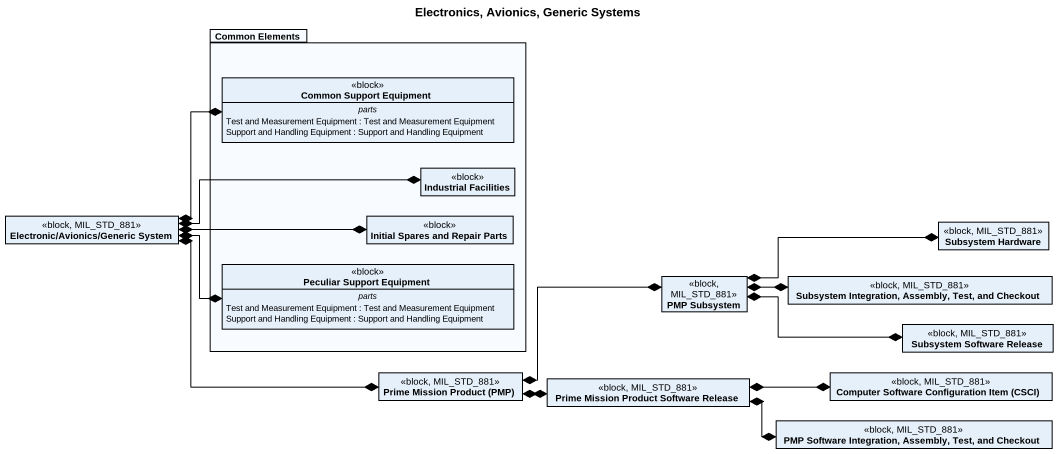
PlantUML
@startuml
title Electronics, Avionics, Generic Systems
hide circle
hide empty members
package "Common Elements" as Common_Elements {
  class "Common Support Equipment" as Common_Support_Equipment <<block>> {
    -- parts --
    Test and Measurement Equipment : Test and Measurement Equipment
    Support and Handling Equipment : Support and Handling Equipment
  }
  class "Industrial Facilities" as Industrial_Facilities <<block>>
  class "Initial Spares and Repair Parts" as Initial_Spares_and_Repair <<block>>
  class "Peculiar Support Equipment" as Peculiar_Support_Equipment <<block>> {
    -- parts --
    Test and Measurement Equipment : Test and Measurement Equipment
    Support and Handling Equipment : Support and Handling Equipment
  }
}
class "Electronic/Avionics/Generic System" as Electronic_Avionics_Generic <<block, MIL_STD_881>>
class "Subsystem Hardware" as Subsystem_Hardware <<block, MIL_STD_881>>
class "PMP Subsystem" as PMP_Subsystem <<block, MIL_STD_881>>
class "Subsystem Integration, Assembly, Test, and Checkout" as Subsystem_Integration <<block, MIL_STD_881>>
class "Subsystem Software Release" as Subsystem_Software_Release <<block, MIL_STD_881>>
class "Prime Mission Product (PMP)" as Prime_Mission_Product_PMP <<block, MIL_STD_881>>
class "Prime Mission Product Software Release" as Prime_Mission_Product <<block, MIL_STD_881>>
class "Computer Software Configuration Item (CSCI)" as Computer_Software <<block, MIL_STD_881>>
class "PMP Software Integration, Assembly, Test, and Checkout" as PMP_Software_Integration <<block, MIL_STD_881>>
Electronic_Avionics_Generic *-right-* Common_Support_Equipment
Electronic_Avionics_Generic *-right-* Industrial_Facilities
Electronic_Avionics_Generic *-right-* Initial_Spares_and_Repair
Electronic_Avionics_Generic *-right-* Peculiar_Support_Equipment
Electronic_Avionics_Generic *-right-* Prime_Mission_Product_PMP
PMP_Subsystem *-right-* Subsystem_Hardware
PMP_Subsystem *-right-* Subsystem_Integration
PMP_Subsystem *-right-* Subsystem_Software_Release
Prime_Mission_Product_PMP *-right-* PMP_Subsystem
Prime_Mission_Product_PMP *-right-* Prime_Mission_Product
Prime_Mission_Product *-right-* Computer_Software
Prime_Mission_Product *-right-* PMP_Software_Integration
@enduml
